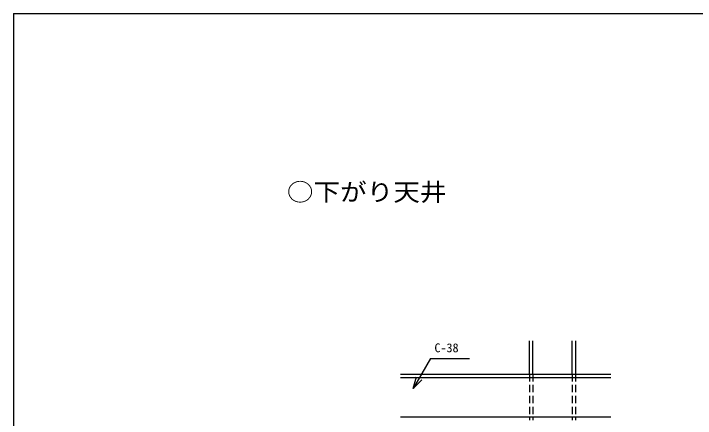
# Model space of a CAD drawing. Units: millimetres, scale not verified. Extents: x -688 to 687, y -487 to 475.
# Drawn here: x -688 to -124, y 141 to 475 of the extents above; entities that cross this region are included whole.
import ezdxf
from ezdxf.enums import TextEntityAlignment as Align

# ---------------------------------------------------------------- set-up
doc = ezdxf.new("R2010")
doc.units = ezdxf.units.MM
doc.header["$LTSCALE"] = 5
doc.linetypes.add('DASHED1', pattern=[1.8, 1.2, -0.6])
for name, color, linetype in [('1-1_中線', 7, 'Continuous'), ('1-5_寸法', 4, 'Continuous'), ('1-6_文字', 4, 'Continuous'), ('F-3_太線２', 7, 'Continuous')]:
    doc.layers.add(name, color=color, linetype=linetype)
doc.styles.add('ＭＳ ゴシック', font='')
doc.styles.get('ＭＳ ゴシック').set_extended_font_data('MS Gothic')

msp = doc.modelspace()

# ---------------------------------------------------------------- linework, layer by layer
at = {"layer": '1-1_中線'}
for p, q in [((-261.284, 177.223), (-261.284, 204.834)), ((-258.504, 177.223), (-258.504, 204.834)), ((-226.064, 177.223), (-226.064, 204.834)), ((-223.284, 204.834), (-223.284, 177.223)), ((-367.861, 177.223), (-193.871, 177.223)), ((-367.861, 174.442), (-193.871, 174.442)), ((-367.861, 142.003), (-193.871, 142.003))]:
    msp.add_line(p, q, dxfattribs=at)
at = {"layer": '1-1_中線', "linetype": 'DASHED1'}
for p, q in [((-261.284, 177.223), (-261.284, 139.223)), ((-258.504, 177.223), (-258.504, 139.223)), ((-226.064, 177.223), (-226.064, 139.223)), ((-223.284, 177.223), (-223.284, 139.223))]:
    msp.add_line(p, q, dxfattribs=at)
at = {"layer": '1-5_寸法'}
msp.add_line((-357.344, 165.329), (-350.273, 172.401), dxfattribs=at)
msp.add_lwpolyline([(-342.962, 190.24), (-357.344, 165.329), (-354.756, 174.989)], dxfattribs=at)
at = {"layer": '1-6_文字'}
msp.add_line((-342.962, 190.24), (-310.819, 190.24), dxfattribs=at)
at = {"layer": 'F-3_太線２', "color": 3}
for q in [(687.333, 475.25), (-687.667, -474.75)]:
    msp.add_line((-687.667, 475.25), q, dxfattribs=at)

# ---------------------------------------------------------------- texts
at = {"layer": '1-6_文字', "color": 7, "style": 'ＭＳ ゴシック', "width": 1.1}
msp.add_text('○下がり天井', height=14.66, dxfattribs=at).set_placement((-461.816, 316.017), align=Align.BOTTOM_LEFT)
at = {"layer": '1-6_文字', "style": 'ＭＳ ゴシック'}
msp.add_text('C-38', height=7.331, dxfattribs=at).set_placement((-339.809, 193.086), align=Align.BOTTOM_LEFT)

doc.saveas('drawing.dxf')
